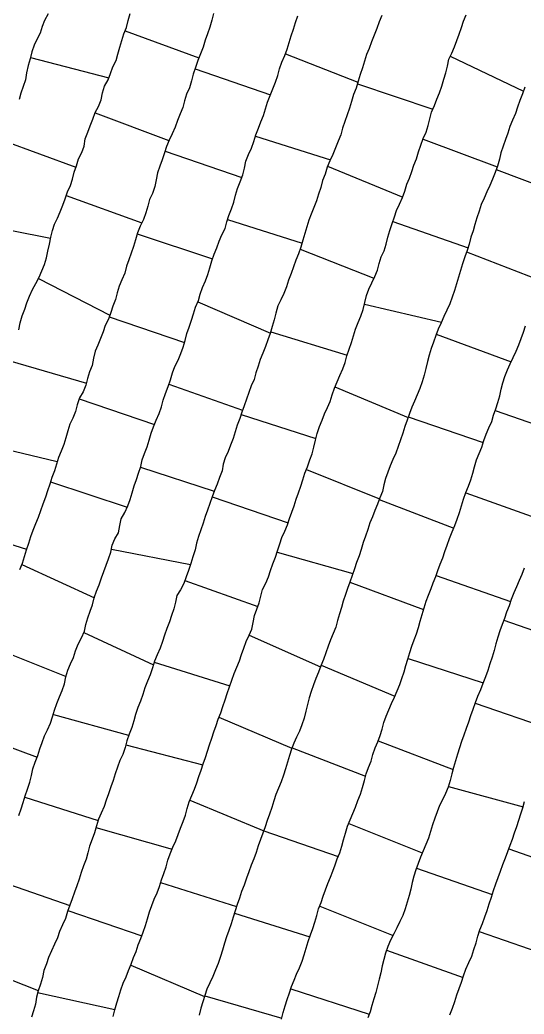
# Model space of a CAD drawing. Extents: x 703186 to 703989, y 1560402 to 1561368.
# Drawn here: x 703816.1 to 703844.8, y 1560794 to 1560850.6 of the extents above; entities that cross this region are included whole.
import ezdxf

# ---------------------------------------------------------------- set-up
doc = ezdxf.new("R2010")
doc.units = 0
doc.layers.add('10124_2002_REAL', color=30, linetype='Continuous')
doc.layers.add('AGROCAD PLL', color=7, linetype='Continuous')

msp = doc.modelspace()

# ---------------------------------------------------------------- linework, layer by layer
at = {"layer": '10124_2002_REAL'}
for points in [[(703816.0754, 1560832.9907), (703816.1442, 1560833.3905), (703816.264, 1560833.7857), (703816.4091, 1560834.1586), (703816.5335, 1560834.5307), (703816.6813, 1560834.9107), (703816.8566, 1560835.2816), (703817.0492, 1560835.63), (703817.2286, 1560835.9777), (703817.3832, 1560836.3429), (703817.5255, 1560836.7113), (703817.6436, 1560837.0892), (703817.729, 1560837.4598), (703817.8249, 1560837.8597), (703817.8855, 1560838.2688), (703817.9908, 1560838.6373), (703818.1074, 1560839.0057), (703818.2681, 1560839.3495), (703818.432, 1560839.7075), (703818.5803, 1560840.0898), (703818.7061, 1560840.4483), (703818.8481, 1560840.8395), (703819.0104, 1560841.2017), (703819.1247, 1560841.5632), (703819.2235, 1560841.9624), (703819.3518, 1560842.3325), (703819.4642, 1560842.7254), (703819.6505, 1560843.0948), (703819.7913, 1560843.4522), (703819.8489, 1560843.8677), (703819.994, 1560844.2454), (703820.1413, 1560844.6047), (703820.2815, 1560844.9881), (703820.4223, 1560845.3628), (703820.5991, 1560845.7173), (703820.7555, 1560846.0984), (703820.8322, 1560846.4836), (703820.9578, 1560846.8679), (703821.1501, 1560847.2253), (703821.2829, 1560847.5903), (703821.4279, 1560847.9674), (703821.6056, 1560848.3323), (703821.7143, 1560848.701), (703821.821, 1560849.101), (703821.9305, 1560849.4804), (703822.0567, 1560849.8516), (703822.1935, 1560850.2239), (703822.299, 1560850.6124), (703822.4069, 1560851.0099)], [(703816.0786, 1560805.2937), (703816.2049, 1560805.6808), (703816.318, 1560806.0438), (703816.4393, 1560806.4263), (703816.5578, 1560806.8125), (703816.6946, 1560807.1951), (703816.7864, 1560807.5867), (703816.8765, 1560807.9715), (703817.0082, 1560808.3452), (703817.1492, 1560808.7174), (703817.2632, 1560809.0951), (703817.3939, 1560809.4619), (703817.5424, 1560809.835), (703817.7116, 1560810.1922), (703817.8709, 1560810.561), (703817.9983, 1560810.9223), (703818.1053, 1560811.3079), (703818.2297, 1560811.6948), (703818.3913, 1560812.068), (703818.5422, 1560812.4323), (703818.6725, 1560812.8098), (703818.7545, 1560813.198), (703818.8546, 1560813.5857), (703819.01, 1560813.9545), (703819.1853, 1560814.3144), (703819.3082, 1560814.6929), (703819.4479, 1560815.074), (703819.6374, 1560815.431), (703819.8104, 1560815.8016), (703819.8856, 1560816.1882), (703819.9971, 1560816.5653), (703820.1287, 1560816.9435), (703820.2672, 1560817.3058), (703820.3709, 1560817.7029), (703820.4969, 1560818.0897), (703820.642, 1560818.4514), (703820.7695, 1560818.8393), (703820.9083, 1560819.2041), (703821.0493, 1560819.5796), (703821.1833, 1560819.9391), (703821.3083, 1560820.3116), (703821.3837, 1560820.7059), (703821.5405, 1560821.0713), (703821.7547, 1560821.4206), (703821.8181, 1560821.8279), (703821.9019, 1560822.2097), (703822.1019, 1560822.581), (703822.2867, 1560822.9469), (703822.4041, 1560823.3196), (703822.5253, 1560823.7018), (703822.6351, 1560824.0939), (703822.773, 1560824.4594), (703822.8891, 1560824.8142), (703823.0122, 1560825.1921), (703823.0972, 1560825.5699), (703823.2332, 1560825.9419), (703823.3851, 1560826.3108), (703823.4838, 1560826.6872), (703823.6037, 1560827.0854), (703823.7484, 1560827.4598), (703823.8884, 1560827.8413), (703824.0641, 1560828.219), (703824.1907, 1560828.5986), (703824.2968, 1560828.9714), (703824.4267, 1560829.359), (703824.5728, 1560829.7564), (703824.7078, 1560830.1403), (703824.8302, 1560830.5298), (703824.9556, 1560830.8924), (703825.1528, 1560831.2519), (703825.2932, 1560831.6271), (703825.4287, 1560831.9883), (703825.5389, 1560832.3776), (703825.6446, 1560832.7677), (703825.7783, 1560833.1437), (703825.9089, 1560833.5347), (703826.0087, 1560833.9008), (703826.1322, 1560834.2791), (703826.296, 1560834.6577), (703826.4057, 1560835.0246), (703826.5378, 1560835.4036), (703826.6915, 1560835.7709), (703826.8359, 1560836.1316), (703826.9499, 1560836.5155), (703827.0533, 1560836.9131), (703827.1893, 1560837.2894), (703827.3376, 1560837.6598), (703827.4736, 1560838.0445), (703827.6327, 1560838.3949), (703827.8212, 1560838.7524), (703827.9144, 1560839.1326), (703828.0324, 1560839.5012), (703828.1727, 1560839.8862), (703828.3131, 1560840.2646), (703828.416, 1560840.6559), (703828.5205, 1560841.0455), (703828.6649, 1560841.4261), (703828.818, 1560841.8138), (703828.9197, 1560842.201), (703829.0041, 1560842.5912), (703829.1527, 1560842.9705), (703829.3212, 1560843.3396), (703829.4424, 1560843.7093), (703829.5641, 1560844.0987), (703829.7177, 1560844.4743), (703829.8432, 1560844.8326), (703829.995, 1560845.206), (703830.1219, 1560845.5845), (703830.2269, 1560845.954), (703830.3812, 1560846.3362), (703830.5361, 1560846.7149), (703830.6897, 1560847.1037), (703830.8107, 1560847.4751), (703830.9205, 1560847.8545), (703831.0544, 1560848.2368), (703831.2104, 1560848.6118), (703831.3559, 1560848.9839), (703831.4642, 1560849.3569), (703831.58, 1560849.7349), (703831.7181, 1560850.1139), (703831.8305, 1560850.4969), (703831.9491, 1560850.8852)], [(703817.7415, 1560850.9877), (703817.5373, 1560850.6195), (703817.3935, 1560850.2784), (703817.2839, 1560849.8993), (703817.0913, 1560849.5343), (703816.9399, 1560849.1986), (703816.8145, 1560848.8352), (703816.7095, 1560848.4311), (703816.5965, 1560848.0483), (703816.5161, 1560847.6335), (703816.445, 1560847.2334), (703816.3158, 1560846.8577), (703816.1857, 1560846.4809), (703816.0838, 1560846.1177)], [(703827.1466, 1560851.0198), (703827.0622, 1560850.6355), (703826.9524, 1560850.2363), (703826.8143, 1560849.8551), (703826.6863, 1560849.4843), (703826.5596, 1560849.0963), (703826.4197, 1560848.718), (703826.2676, 1560848.3313), (703826.1343, 1560847.9394), (703826.0048, 1560847.564), (703825.9106, 1560847.1772), (703825.7812, 1560846.7754), (703825.6243, 1560846.4193), (703825.5047, 1560846.0437), (703825.4024, 1560845.6486), (703825.2545, 1560845.2943), (703825.1114, 1560844.9063), (703824.9644, 1560844.5321), (703824.8046, 1560844.1626), (703824.6271, 1560843.7919), (703824.4882, 1560843.435), (703824.3622, 1560843.0697), (703824.2404, 1560842.6746), (703824.0908, 1560842.3159), (703823.9623, 1560841.9243), (703823.8939, 1560841.5404), (703823.8237, 1560841.1469), (703823.6823, 1560840.7551), (703823.5142, 1560840.4107), (703823.4166, 1560840.0371), (703823.301, 1560839.6426), (703823.165, 1560839.2721), (703822.9809, 1560838.8877), (703822.8377, 1560838.5078), (703822.7054, 1560838.1106), (703822.5934, 1560837.7356), (703822.4754, 1560837.3608), (703822.3351, 1560836.9731), (703822.1996, 1560836.6156), (703822.1094, 1560836.2167), (703821.9429, 1560835.8378), (703821.7789, 1560835.4768), (703821.6706, 1560835.0914), (703821.5672, 1560834.7106), (703821.4256, 1560834.3394), (703821.3065, 1560833.9718), (703821.1799, 1560833.5978), (703820.9937, 1560833.2254), (703820.8644, 1560832.8671), (703820.7246, 1560832.4965), (703820.5633, 1560832.1061), (703820.4204, 1560831.7607), (703820.3264, 1560831.3695), (703820.2385, 1560830.9519), (703820.0981, 1560830.5901), (703819.9772, 1560830.2137), (703819.895, 1560829.823), (703819.7444, 1560829.4483), (703819.5258, 1560829.1016), (703819.396, 1560828.7172), (703819.2897, 1560828.3326), (703819.1393, 1560827.9583), (703818.9851, 1560827.6001), (703818.8681, 1560827.2338), (703818.7505, 1560826.8294), (703818.6406, 1560826.4438), (703818.4846, 1560826.0738), (703818.3305, 1560825.7057), (703818.217, 1560825.3233), (703818.1039, 1560824.9466), (703817.9564, 1560824.5749), (703817.829, 1560824.1928), (703817.7057, 1560823.8131), (703817.5853, 1560823.4419), (703817.4326, 1560823.0455), (703817.313, 1560822.6686), (703817.1819, 1560822.2961), (703817.0278, 1560821.9236), (703816.8782, 1560821.553), (703816.7377, 1560821.1881), (703816.6227, 1560820.8082), (703816.4949, 1560820.4192), (703816.3738, 1560820.0368), (703816.2695, 1560819.6595), (703816.1047, 1560819.2998)], [(703836.7474, 1560850.9028), (703836.5941, 1560850.5288), (703836.451, 1560850.1505), (703836.2992, 1560849.7688), (703836.1468, 1560849.3905), (703836.0198, 1560849.0265), (703835.8649, 1560848.6757), (703835.7543, 1560848.2971), (703835.6357, 1560847.9158), (703835.5118, 1560847.5311), (703835.4001, 1560847.1474), (703835.2714, 1560846.7658), (703835.1215, 1560846.3873), (703835.0059, 1560845.9941), (703834.8987, 1560845.61), (703834.7621, 1560845.2386), (703834.6241, 1560844.8596), (703834.5033, 1560844.4859), (703834.4058, 1560844.0927), (703834.2539, 1560843.7271), (703834.0975, 1560843.358), (703833.9527, 1560842.9672), (703833.7794, 1560842.6156), (703833.6286, 1560842.2508), (703833.5164, 1560841.849), (703833.3691, 1560841.4863), (703833.2643, 1560841.1044), (703833.1328, 1560840.7131), (703833.0237, 1560840.3349), (703832.8582, 1560839.9632), (703832.7115, 1560839.5846), (703832.5781, 1560839.2335), (703832.4626, 1560838.8515), (703832.3505, 1560838.4675), (703832.2452, 1560838.0932), (703832.1314, 1560837.6919), (703831.9853, 1560837.3201), (703831.8402, 1560836.9501), (703831.709, 1560836.5655), (703831.5715, 1560836.2004), (703831.4341, 1560835.8062), (703831.3119, 1560835.4322), (703831.151, 1560835.0613), (703830.9837, 1560834.6901), (703830.8268, 1560834.345), (703830.7093, 1560833.94), (703830.6107, 1560833.5548), (703830.5043, 1560833.1648), (703830.3837, 1560832.7702), (703830.2526, 1560832.4106), (703830.1174, 1560832.0294), (703829.9663, 1560831.655), (703829.8197, 1560831.2946), (703829.7062, 1560830.9136), (703829.5728, 1560830.5399), (703829.4614, 1560830.1606), (703829.2994, 1560829.7919), (703829.1653, 1560829.4143), (703829.041, 1560829.0391), (703828.9042, 1560828.6594), (703828.7746, 1560828.2988), (703828.6532, 1560827.9234), (703828.499, 1560827.5423), (703828.395, 1560827.1613), (703828.2764, 1560826.7927), (703828.1289, 1560826.408), (703827.9907, 1560826.0431), (703827.8254, 1560825.6867), (703827.7119, 1560825.3176), (703827.6479, 1560824.9426), (703827.5025, 1560824.5675), (703827.3573, 1560824.1854), (703827.2142, 1560823.8223), (703827.0769, 1560823.4654), (703826.9485, 1560823.0869), (703826.811, 1560822.7135), (703826.6902, 1560822.3384), (703826.5645, 1560821.9646), (703826.4355, 1560821.5828), (703826.3066, 1560821.2137), (703826.1929, 1560820.8174), (703826.1043, 1560820.4383), (703825.978, 1560820.0548), (703825.865, 1560819.6664), (703825.7304, 1560819.2753), (703825.6021, 1560818.9115), (703825.4669, 1560818.535), (703825.2831, 1560818.1741), (703825.0716, 1560817.8468), (703824.9968, 1560817.4581), (703824.8958, 1560817.078), (703824.7706, 1560816.7094), (703824.6453, 1560816.3421), (703824.5007, 1560815.9686), (703824.3604, 1560815.5894), (703824.2532, 1560815.2142), (703824.1142, 1560814.8306), (703823.9551, 1560814.4633), (703823.8035, 1560814.1019), (703823.6811, 1560813.7141), (703823.5439, 1560813.3264), (703823.3943, 1560812.9518), (703823.2456, 1560812.5751), (703823.1358, 1560812.1929), (703823.0064, 1560811.8196), (703822.843, 1560811.4539), (703822.7162, 1560811.068), (703822.6168, 1560810.6914), (703822.508, 1560810.3094), (703822.3469, 1560809.9433), (703822.2206, 1560809.564), (703822.1191, 1560809.1729), (703822.0005, 1560808.7864), (703821.832, 1560808.4313), (703821.6832, 1560808.0662), (703821.5616, 1560807.684), (703821.4466, 1560807.2988), (703821.3012, 1560806.9398), (703821.1707, 1560806.5395), (703821.0382, 1560806.1821), (703820.9358, 1560805.8238), (703820.7597, 1560805.4445), (703820.6094, 1560805.0889), (703820.486, 1560804.723), (703820.3713, 1560804.32), (703820.2459, 1560803.9453), (703820.0929, 1560803.5638), (703819.9919, 1560803.1703), (703819.899, 1560802.8066), (703819.7584, 1560802.4258), (703819.6183, 1560802.0516), (703819.5039, 1560801.6742), (703819.3797, 1560801.2913), (703819.2374, 1560800.9328), (703819.1079, 1560800.5552), (703818.9731, 1560800.1902), (703818.847, 1560799.8222), (703818.7217, 1560799.4361), (703818.5638, 1560799.0681), (703818.3965, 1560798.6991), (703818.2645, 1560798.3279), (703818.1126, 1560797.9615), (703817.9338, 1560797.5888), (703817.7708, 1560797.2151), (703817.6386, 1560796.8456), (703817.4986, 1560796.4649), (703817.4173, 1560796.0702), (703817.299, 1560795.6874), (703817.1654, 1560795.3148), (703817.0842, 1560794.9422), (703817.0198, 1560794.5497), (703816.9081, 1560794.1629), (703816.787, 1560793.8099)], [(703821.4342, 1560793.8432), (703821.5317, 1560794.2346), (703821.6469, 1560794.6167), (703821.7641, 1560794.9939), (703821.8855, 1560795.3673), (703822.0192, 1560795.7404), (703822.1786, 1560796.1002), (703822.317, 1560796.4747), (703822.4704, 1560796.8327), (703822.6084, 1560797.2076), (703822.7548, 1560797.5611), (703822.8696, 1560797.9258), (703823.013, 1560798.2922), (703823.1606, 1560798.6477), (703823.2804, 1560799.0317), (703823.3989, 1560799.4218), (703823.5182, 1560799.8065), (703823.6366, 1560800.1777), (703823.7839, 1560800.5398), (703823.9452, 1560800.8893), (703824.0734, 1560801.2492), (703824.1925, 1560801.6299), (703824.3237, 1560802.0037), (703824.4564, 1560802.3784), (703824.562, 1560802.7519), (703824.6931, 1560803.1243), (703824.8358, 1560803.4973), (703825.0079, 1560803.8626), (703825.1521, 1560804.217), (703825.2814, 1560804.5903), (703825.4216, 1560804.9604), (703825.5642, 1560805.3311), (703825.6491, 1560805.7081), (703825.7676, 1560806.0811), (703825.918, 1560806.442), (703826.0643, 1560806.8038), (703826.2096, 1560807.164), (703826.3193, 1560807.528), (703826.4466, 1560807.8895), (703826.5737, 1560808.2534), (703826.7012, 1560808.6153), (703826.8167, 1560808.9702), (703826.9325, 1560809.3352), (703827.0559, 1560809.7025), (703827.1769, 1560810.0644), (703827.3034, 1560810.4316), (703827.421, 1560810.8026), (703827.5681, 1560811.1508), (703827.6872, 1560811.5185), (703827.8185, 1560811.8886), (703827.9421, 1560812.2586), (703828.0652, 1560812.6384), (703828.2052, 1560813.0138), (703828.3265, 1560813.3894), (703828.4754, 1560813.7618), (703828.6279, 1560814.1163), (703828.7482, 1560814.477), (703828.8741, 1560814.8374), (703829.0062, 1560815.2163), (703829.18, 1560815.5763), (703829.3308, 1560815.9149), (703829.4068, 1560816.2942), (703829.49, 1560816.6979), (703829.6228, 1560817.0626), (703829.7565, 1560817.4203), (703829.8409, 1560817.8043), (703829.9378, 1560818.1809), (703830.127, 1560818.5464), (703830.2868, 1560818.9117), (703830.4095, 1560819.2698), (703830.5272, 1560819.6452), (703830.6917, 1560820.0197), (703830.7968, 1560820.3954), (703830.9314, 1560820.7827), (703831.0505, 1560821.1444), (703831.2075, 1560821.5009), (703831.3673, 1560821.8651), (703831.4914, 1560822.2261), (703831.6083, 1560822.5939), (703831.7452, 1560822.9521), (703831.8655, 1560823.332), (703831.9974, 1560823.702), (703832.1193, 1560824.0649), (703832.237, 1560824.4435), (703832.3641, 1560824.8155), (703832.5095, 1560825.1803), (703832.6472, 1560825.566), (703832.7711, 1560825.9255), (703832.8764, 1560826.3016), (703832.964, 1560826.6909), (703833.056, 1560827.0727), (703833.1811, 1560827.4648), (703833.3394, 1560827.826), (703833.4786, 1560828.198), (703833.6483, 1560828.5583), (703833.7989, 1560828.9003), (703833.919, 1560829.2706), (703834.0366, 1560829.6582), (703834.1901, 1560830.0233), (703834.3411, 1560830.3852), (703834.5153, 1560830.7622), (703834.646, 1560831.126), (703834.7473, 1560831.5066), (703834.8796, 1560831.8816), (703835.0104, 1560832.2534), (703835.1237, 1560832.6483), (703835.2453, 1560833.0272), (703835.3857, 1560833.4086), (703835.5483, 1560833.7717), (703835.6781, 1560834.1389), (703835.769, 1560834.5318), (703835.8694, 1560834.9316), (703836.0003, 1560835.2991), (703836.177, 1560835.6611), (703836.3354, 1560836.0209), (703836.4965, 1560836.3822), (703836.5917, 1560836.7655), (703836.7086, 1560837.1349), (703836.8688, 1560837.4925), (703836.98, 1560837.8719), (703837.09, 1560838.2646), (703837.1903, 1560838.6502), (703837.322, 1560839.0349), (703837.4545, 1560839.416), (703837.5815, 1560839.7929), (703837.7488, 1560840.1529), (703837.9234, 1560840.5241), (703838.0491, 1560840.8939), (703838.1708, 1560841.2798), (703838.3205, 1560841.6348), (703838.4521, 1560842.0146), (703838.5668, 1560842.3724), (703838.704, 1560842.7383), (703838.8357, 1560843.1195), (703838.9595, 1560843.5002), (703839.1013, 1560843.8798), (703839.2596, 1560844.2465), (703839.3708, 1560844.6256), (703839.4686, 1560845.0143), (703839.563, 1560845.3967), (703839.7297, 1560845.7659), (703839.8795, 1560846.1381), (703840.025, 1560846.5003), (703840.1511, 1560846.8794), (703840.2746, 1560847.2629), (703840.3837, 1560847.631), (703840.4694, 1560848.0129), (703840.5526, 1560848.4035), (703840.7232, 1560848.7589), (703840.8781, 1560849.1084), (703841.0155, 1560849.4683), (703841.1363, 1560849.8406), (703841.2675, 1560850.2148), (703841.3939, 1560850.5744), (703841.5453, 1560850.9361)], [(703844.8798, 1560846.8139), (703844.7473, 1560846.4279), (703844.5939, 1560846.0608), (703844.4662, 1560845.6817), (703844.3413, 1560845.3178), (703844.1872, 1560844.9397), (703844.0356, 1560844.5643), (703843.9065, 1560844.1971), (703843.7764, 1560843.8301), (703843.6412, 1560843.4534), (703843.5208, 1560843.0775), (703843.4394, 1560842.7058), (703843.3288, 1560842.3186), (703843.1883, 1560841.9465), (703843.0427, 1560841.5724), (703842.8856, 1560841.2118), (703842.717, 1560840.848), (703842.5624, 1560840.4807), (703842.4028, 1560840.1207), (703842.2741, 1560839.7382), (703842.1567, 1560839.3643), (703842.041, 1560838.9926), (703841.9362, 1560838.6215), (703841.813, 1560838.2582), (703841.7102, 1560837.8709), (703841.5966, 1560837.5038), (703841.4553, 1560837.1394), (703841.3313, 1560836.7539), (703841.2152, 1560836.3679), (703841.1012, 1560835.9854), (703840.9889, 1560835.6099), (703840.8845, 1560835.2221), (703840.7508, 1560834.8407), (703840.6047, 1560834.4679), (703840.4371, 1560834.102), (703840.2596, 1560833.7432), (703840.122, 1560833.3852), (703839.9427, 1560833.0207), (703839.8045, 1560832.6513), (703839.6752, 1560832.2878), (703839.5478, 1560831.9165), (703839.4376, 1560831.5482), (703839.3375, 1560831.1725), (703839.2424, 1560830.7869), (703839.1458, 1560830.3973), (703839.0288, 1560830.0229), (703838.8962, 1560829.6439), (703838.7532, 1560829.2761), (703838.6007, 1560828.9269), (703838.4384, 1560828.5789), (703838.3061, 1560828.2101), (703838.1805, 1560827.8392), (703838.0529, 1560827.4698), (703837.9342, 1560827.0869), (703837.7927, 1560826.7096), (703837.6611, 1560826.336), (703837.535, 1560825.9531), (703837.3735, 1560825.5893), (703837.2152, 1560825.2308), (703837.0795, 1560824.874), (703836.946, 1560824.5115), (703836.8527, 1560824.1472), (703836.7727, 1560823.7762), (703836.6332, 1560823.4166), (703836.4931, 1560823.0519), (703836.3491, 1560822.6829), (703836.2011, 1560822.3267), (703836.0593, 1560821.9743), (703835.9431, 1560821.602), (703835.817, 1560821.2322), (703835.6822, 1560820.8573), (703835.5616, 1560820.4725), (703835.4424, 1560820.0995), (703835.2999, 1560819.722), (703835.1763, 1560819.3576), (703835.0477, 1560818.9795), (703834.9248, 1560818.6103), (703834.7915, 1560818.2482), (703834.6684, 1560817.8965), (703834.5439, 1560817.5248), (703834.4421, 1560817.1558), (703834.334, 1560816.7945), (703834.2217, 1560816.4222), (703834.1108, 1560816.0453), (703833.9734, 1560815.6802), (703833.8079, 1560815.3149), (703833.6744, 1560814.9578), (703833.5522, 1560814.5691), (703833.4215, 1560814.1917), (703833.2707, 1560813.836), (703833.1406, 1560813.4657), (703832.9901, 1560813.1042), (703832.8574, 1560812.7422), (703832.7193, 1560812.372), (703832.5979, 1560812.009), (703832.5061, 1560811.6288), (703832.409, 1560811.2434), (703832.3177, 1560810.8476), (703832.1764, 1560810.4745), (703832.0488, 1560810.1158), (703831.8895, 1560809.769), (703831.7335, 1560809.4246), (703831.5996, 1560809.0796), (703831.4916, 1560808.7238), (703831.3689, 1560808.3353), (703831.2459, 1560807.967), (703831.1314, 1560807.5929), (703830.9988, 1560807.2231), (703830.8602, 1560806.8653), (703830.7133, 1560806.5061), (703830.5834, 1560806.1322), (703830.4769, 1560805.7576), (703830.3481, 1560805.3848), (703830.2046, 1560805.0172), (703830.0951, 1560804.6571), (703829.9688, 1560804.2948), (703829.8282, 1560803.9308), (703829.7058, 1560803.5729), (703829.5843, 1560803.2014), (703829.4579, 1560802.8368), (703829.3042, 1560802.4639), (703829.1592, 1560802.0992), (703829.0349, 1560801.7251), (703828.9037, 1560801.3391), (703828.7583, 1560800.9726), (703828.6426, 1560800.6009), (703828.5068, 1560800.2345), (703828.3885, 1560799.8742), (703828.2722, 1560799.5003), (703828.1585, 1560799.1207), (703828.0275, 1560798.7564), (703827.8914, 1560798.3871), (703827.7835, 1560798.0186), (703827.6626, 1560797.6354), (703827.5475, 1560797.2575), (703827.4137, 1560796.8759), (703827.263, 1560796.4989), (703827.1108, 1560796.1325), (703826.9418, 1560795.7737), (703826.7833, 1560795.4118), (703826.6607, 1560795.0483), (703826.552, 1560794.6739), (703826.4251, 1560794.3138), (703826.3329, 1560793.9309)], [(703831.0229, 1560793.6968), (703831.1172, 1560794.0732), (703831.2303, 1560794.4496), (703831.3561, 1560794.8199), (703831.4819, 1560795.1948), (703831.5982, 1560795.5562), (703831.7475, 1560795.9136), (703831.8893, 1560796.2664), (703832.0597, 1560796.6258), (703832.1982, 1560796.9918), (703832.3118, 1560797.3685), (703832.4285, 1560797.7453), (703832.5409, 1560798.1283), (703832.6748, 1560798.5017), (703832.8027, 1560798.869), (703832.9237, 1560799.2274), (703833.0325, 1560799.6034), (703833.1412, 1560799.982), (703833.2852, 1560800.3409), (703833.4012, 1560800.7017), (703833.5354, 1560801.0712), (703833.6701, 1560801.423), (703833.8121, 1560801.7844), (703833.9533, 1560802.1303), (703834.0764, 1560802.4889), (703834.2043, 1560802.8419), (703834.3473, 1560803.1777), (703834.4669, 1560803.5555), (703834.5597, 1560803.9184), (703834.6691, 1560804.2987), (703834.7903, 1560804.687), (703834.9356, 1560805.0482), (703835.0852, 1560805.4215), (703835.2404, 1560805.7782), (703835.3685, 1560806.1501), (703835.5172, 1560806.5278), (703835.6383, 1560806.9052), (703835.7468, 1560807.2909), (703835.8474, 1560807.6706), (703835.9854, 1560808.0403), (703836.1225, 1560808.4043), (703836.2237, 1560808.7785), (703836.3593, 1560809.1541), (703836.5155, 1560809.5067), (703836.6501, 1560809.8589), (703836.7512, 1560810.2297), (703836.8584, 1560810.6067), (703836.9893, 1560810.9677), (703837.1366, 1560811.327), (703837.2954, 1560811.6825), (703837.453, 1560812.0468), (703837.6098, 1560812.4086), (703837.7664, 1560812.7609), (703837.88, 1560813.1177), (703838.005, 1560813.4835), (703838.1123, 1560813.854), (703838.2195, 1560814.213), (703838.3426, 1560814.5917), (703838.4512, 1560814.9611), (703838.5756, 1560815.3152), (703838.7135, 1560815.6643), (703838.8199, 1560816.0215), (703838.9286, 1560816.386), (703839.0361, 1560816.7608), (703839.1445, 1560817.1457), (703839.2551, 1560817.5123), (703839.3969, 1560817.8665), (703839.5422, 1560818.2343), (703839.6706, 1560818.5701), (703839.8055, 1560818.9184), (703839.9313, 1560819.276), (703840.068, 1560819.63), (703840.2055, 1560819.9886), (703840.3309, 1560820.3513), (703840.4627, 1560820.7139), (703840.5975, 1560821.0917), (703840.7439, 1560821.4629), (703840.8898, 1560821.8258), (703841.0276, 1560822.199), (703841.1622, 1560822.5677), (703841.2781, 1560822.9529), (703841.3889, 1560823.3356), (703841.5218, 1560823.7097), (703841.6674, 1560824.0754), (703841.7968, 1560824.4408), (703841.9225, 1560824.8117), (703842.0137, 1560825.1839), (703842.1292, 1560825.5658), (703842.2887, 1560825.9339), (703842.4235, 1560826.3016), (703842.5462, 1560826.6747), (703842.6801, 1560827.045), (703842.8366, 1560827.3991), (703842.9962, 1560827.7587), (703843.1052, 1560828.1238), (703843.2296, 1560828.4802), (703843.3514, 1560828.848), (703843.449, 1560829.22), (703843.5258, 1560829.6025), (703843.6297, 1560829.9641), (703843.744, 1560830.3269), (703843.8955, 1560830.699), (703844.0528, 1560831.0506), (703844.2188, 1560831.4113), (703844.3779, 1560831.7769), (703844.5308, 1560832.1311), (703844.6751, 1560832.4948), (703844.8116, 1560832.8585), (703844.913, 1560833.2193)], [(703844.8438, 1560819.4072), (703844.7157, 1560819.0425), (703844.5598, 1560818.6883), (703844.405, 1560818.3397), (703844.2563, 1560817.9894), (703844.1081, 1560817.6231), (703843.9844, 1560817.2618), (703843.837, 1560816.9008), (703843.7163, 1560816.537), (703843.5959, 1560816.1896), (703843.4615, 1560815.8259), (703843.3373, 1560815.4594), (703843.2337, 1560815.0888), (703843.1259, 1560814.7043), (703843.0118, 1560814.3261), (703842.8916, 1560813.9531), (703842.7735, 1560813.5728), (703842.6332, 1560813.2029), (703842.4978, 1560812.8334), (703842.3469, 1560812.4625), (703842.1897, 1560812.0929), (703842.0519, 1560811.7232), (703841.9244, 1560811.3525), (703841.79, 1560810.9888), (703841.6682, 1560810.6214), (703841.5328, 1560810.2594), (703841.4049, 1560809.8905), (703841.2825, 1560809.5147), (703841.1588, 1560809.1545), (703841.0472, 1560808.7898), (703840.9317, 1560808.4125), (703840.825, 1560808.0458), (703840.7211, 1560807.6699), (703840.6211, 1560807.296), (703840.5192, 1560806.9169), (703840.363, 1560806.5646), (703840.199, 1560806.2053), (703840.0195, 1560805.8688), (703839.8913, 1560805.5118), (703839.7505, 1560805.1426), (703839.628, 1560804.7707), (703839.5075, 1560804.39), (703839.3946, 1560804.0158), (703839.2452, 1560803.6551), (703839.099, 1560803.2913), (703838.9419, 1560802.9328), (703838.8016, 1560802.5733), (703838.6739, 1560802.2074), (703838.5628, 1560801.8494), (703838.4739, 1560801.4819), (703838.3929, 1560801.1083), (703838.291, 1560800.7395), (703838.1851, 1560800.3576), (703838.0749, 1560799.9772), (703837.9373, 1560799.6123), (703837.7718, 1560799.2581), (703837.6003, 1560798.9019), (703837.4281, 1560798.5496), (703837.235, 1560798.1963), (703837.0759, 1560797.8344), (703836.9443, 1560797.4638), (703836.8436, 1560797.0957), (703836.755, 1560796.7261), (703836.6843, 1560796.3448), (703836.581, 1560795.9735), (703836.4922, 1560795.5921), (703836.3882, 1560795.2226), (703836.2821, 1560794.8577), (703836.1787, 1560794.4832), (703836.0689, 1560794.1086), (703835.9364, 1560793.7623)], [(703840.6182, 1560793.9502), (703840.7556, 1560794.3225), (703840.8968, 1560794.6946), (703841.006, 1560795.0733), (703841.1439, 1560795.4358), (703841.2818, 1560795.7953), (703841.3921, 1560796.1711), (703841.5266, 1560796.5543), (703841.685, 1560796.92), (703841.8612, 1560797.2909), (703841.9738, 1560797.665), (703842.1029, 1560798.0448), (703842.2002, 1560798.4285), (703842.3266, 1560798.7945), (703842.4696, 1560799.1551), (703842.6079, 1560799.5229), (703842.7383, 1560799.8962), (703842.8552, 1560800.2736), (703842.9751, 1560800.6501), (703843.0984, 1560801.0257), (703843.2255, 1560801.4026), (703843.3621, 1560801.7636), (703843.4922, 1560802.1343), (703843.6305, 1560802.5073), (703843.7817, 1560802.8835), (703843.9166, 1560803.2486), (703844.0412, 1560803.6058), (703844.1737, 1560803.9608), (703844.3011, 1560804.3218), (703844.4191, 1560804.6734), (703844.5344, 1560805.0321), (703844.6519, 1560805.3938), (703844.7602, 1560805.7489), (703844.8705, 1560806.1062)]]:
    msp.add_lwpolyline(points, dxfattribs=at)
at = {"layer": 'AGROCAD PLL', "color": 3, "true_color": 0x00ff00}
for points in [[(703822.1211, 1560850.0268), (703826.3267, 1560848.4815)], [(703826.1071, 1560847.8606), (703830.3991, 1560846.38)], [(703835.3529, 1560847.0074), (703839.6377, 1560845.5622)], [(703820.4157, 1560845.3453), (703824.6172, 1560843.7665)], [(703829.538, 1560844.0153), (703833.8111, 1560842.6798)], [(703839.0876, 1560843.8431), (703843.309, 1560842.2662)], [(703837.3637, 1560839.1549), (703841.6467, 1560837.6657)], [(703822.8174, 1560838.4468), (703827.0929, 1560837.0227)], [(703832.0848, 1560837.5732), (703836.2911, 1560835.9203)], [(703826.266, 1560834.5884), (703830.3936, 1560832.8026)], [(703835.7472, 1560834.4376), (703840.1362, 1560833.4222)], [(703821.2203, 1560833.7172), (703825.5073, 1560832.2661)], [(703830.414, 1560832.8692), (703834.7595, 1560831.5411)], [(703839.8399, 1560832.7458), (703844.0995, 1560831.1522)], [(703815.568, 1560831.2095), (703819.9188, 1560829.9363)], [(703834.0695, 1560829.7364), (703838.2305, 1560827.9869)], [(703819.507, 1560829.0458), (703823.7986, 1560827.5967)], [(703828.7311, 1560828.1643), (703832.9874, 1560826.7879)], [(703838.2408, 1560828.0172), (703842.512, 1560826.5708)], [(703843.198, 1560828.3895), (703847.409, 1560826.9197)], [(703813.8882, 1560826.5191), (703818.262, 1560825.4748)], [(703832.4452, 1560825.019), (703836.6109, 1560823.3586)], [(703841.5142, 1560823.6884), (703845.7703, 1560822.1765)], [(703836.5905, 1560823.3055), (703840.83, 1560821.677)], [(703812.2238, 1560821.826), (703816.5162, 1560820.4841)], [(703830.7731, 1560820.3106), (703835.0897, 1560819.1031)], [(703816.2439, 1560819.6037), (703820.3732, 1560817.7119)], [(703816.2439, 1560819.6037), (703820.3737, 1560817.7116)], [(703839.8284, 1560818.9834), (703844.0637, 1560817.4935)], [(703834.9193, 1560818.5954), (703839.1175, 1560817.0499)], [(703814.5718, 1560814.9022), (703818.7608, 1560813.2224)], [(703823.7847, 1560814.0424), (703828.0829, 1560812.6858)], [(703833.287, 1560813.8745), (703837.4755, 1560812.0988)], [(703838.2314, 1560814.2497), (703842.5075, 1560812.8598)], [(703827.4626, 1560810.9012), (703831.6242, 1560809.1431)], [(703812.9262, 1560810.1896), (703817.1177, 1560808.6343)], [(703822.1577, 1560809.3218), (703826.5488, 1560808.1822)], [(703831.6335, 1560809.1668), (703835.8139, 1560807.5443)], [(703834.8566, 1560804.8518), (703839.0446, 1560803.1671)], [(703820.4589, 1560804.6279), (703824.7961, 1560803.3935)], [(703830.0186, 1560804.4377), (703834.255, 1560802.9609)], [(703843.9682, 1560803.3966), (703848.1902, 1560801.9239)], [(703824.1448, 1560801.4774), (703828.4706, 1560800.1241)], [(703833.2037, 1560800.1379), (703837.3803, 1560798.4621)], [(703828.3433, 1560799.7289), (703832.6361, 1560798.3937)], [(703842.2899, 1560798.6883), (703846.5454, 1560797.2187)], [(703812.9788, 1560796.9813), (703817.171, 1560795.3305)], [(703817.1428, 1560795.2113), (703821.5374, 1560794.2536)]]:
    msp.add_lwpolyline(points, dxfattribs=at)
at = {"layer": 'AGROCAD PLL', "color": 1, "true_color": 0xff0000}
for points in [[(703816.7298, 1560848.5091), (703821.1951, 1560847.3489)], [(703840.6382, 1560848.5819), (703844.8008, 1560846.5838)], [(703824.3974, 1560843.1717), (703828.76, 1560841.667)], [(703833.6545, 1560842.3135), (703837.9308, 1560840.5458)], [(703818.7757, 1560840.64), (703823.073, 1560839.0801)], [(703817.1962, 1560835.9149), (703821.2553, 1560833.8205)], [(703817.8737, 1560824.3269), (703822.2472, 1560822.8687)], [(703827.0743, 1560823.4577), (703831.4093, 1560821.9871)], [(703821.3393, 1560820.4738), (703825.8463, 1560819.612)], [(703843.679, 1560816.4294), (703847.9925, 1560814.9345)], [(703842.0465, 1560811.7076), (703846.3695, 1560810.2208)], [(703836.534, 1560809.5551), (703840.7924, 1560807.9277)], [(703825.8107, 1560806.1845), (703830.0166, 1560804.4318)], [(703838.7056, 1560802.2982), (703843.0216, 1560800.7918)], [(703814.6481, 1560801.6731), (703818.9691, 1560800.1793)], [(703814.6481, 1560801.6731), (703818.9693, 1560800.1792)], [(703836.9998, 1560797.6202), (703841.3627, 1560796.0709)], [(703822.4476, 1560796.7796), (703826.6416, 1560794.9825)], [(703826.655, 1560795.0288), (703831.0378, 1560793.7563)], [(703831.5556, 1560795.4237), (703836.0221, 1560793.9864)]]:
    msp.add_lwpolyline(points, dxfattribs=at)
at = {"layer": 'AGROCAD PLL', "color": 5, "true_color": 0x0000ff}
for points in [[(703831.2485, 1560848.7092), (703835.3817, 1560847.093)], [(703815.182, 1560843.7682), (703819.3259, 1560842.2579)], [(703843.2557, 1560842.1251), (703847.3248, 1560840.5886)], [(703827.9615, 1560839.2798), (703832.1972, 1560837.9239)], [(703813.5567, 1560839.0599), (703817.8758, 1560838.2033)], [(703841.5669, 1560837.4272), (703845.6778, 1560835.8332)], [(703824.6158, 1560829.8788), (703828.8121, 1560828.4032)], [(703823.0002, 1560825.1553), (703827.2006, 1560823.787)], [(703825.5281, 1560818.7055), (703829.6797, 1560817.2147)], [(703819.7782, 1560815.7326), (703823.7352, 1560813.8854)], [(703829.1861, 1560815.5901), (703833.251, 1560813.7798)], [(703818.0372, 1560811.0625), (703822.3235, 1560809.8731)], [(703840.5272, 1560806.9467), (703844.7773, 1560805.8043)], [(703816.413, 1560806.3434), (703820.5861, 1560805.02)], [(703818.8708, 1560799.8915), (703823.0784, 1560798.4497)]]:
    msp.add_lwpolyline(points, dxfattribs=at)

doc.saveas('drawing.dxf')
